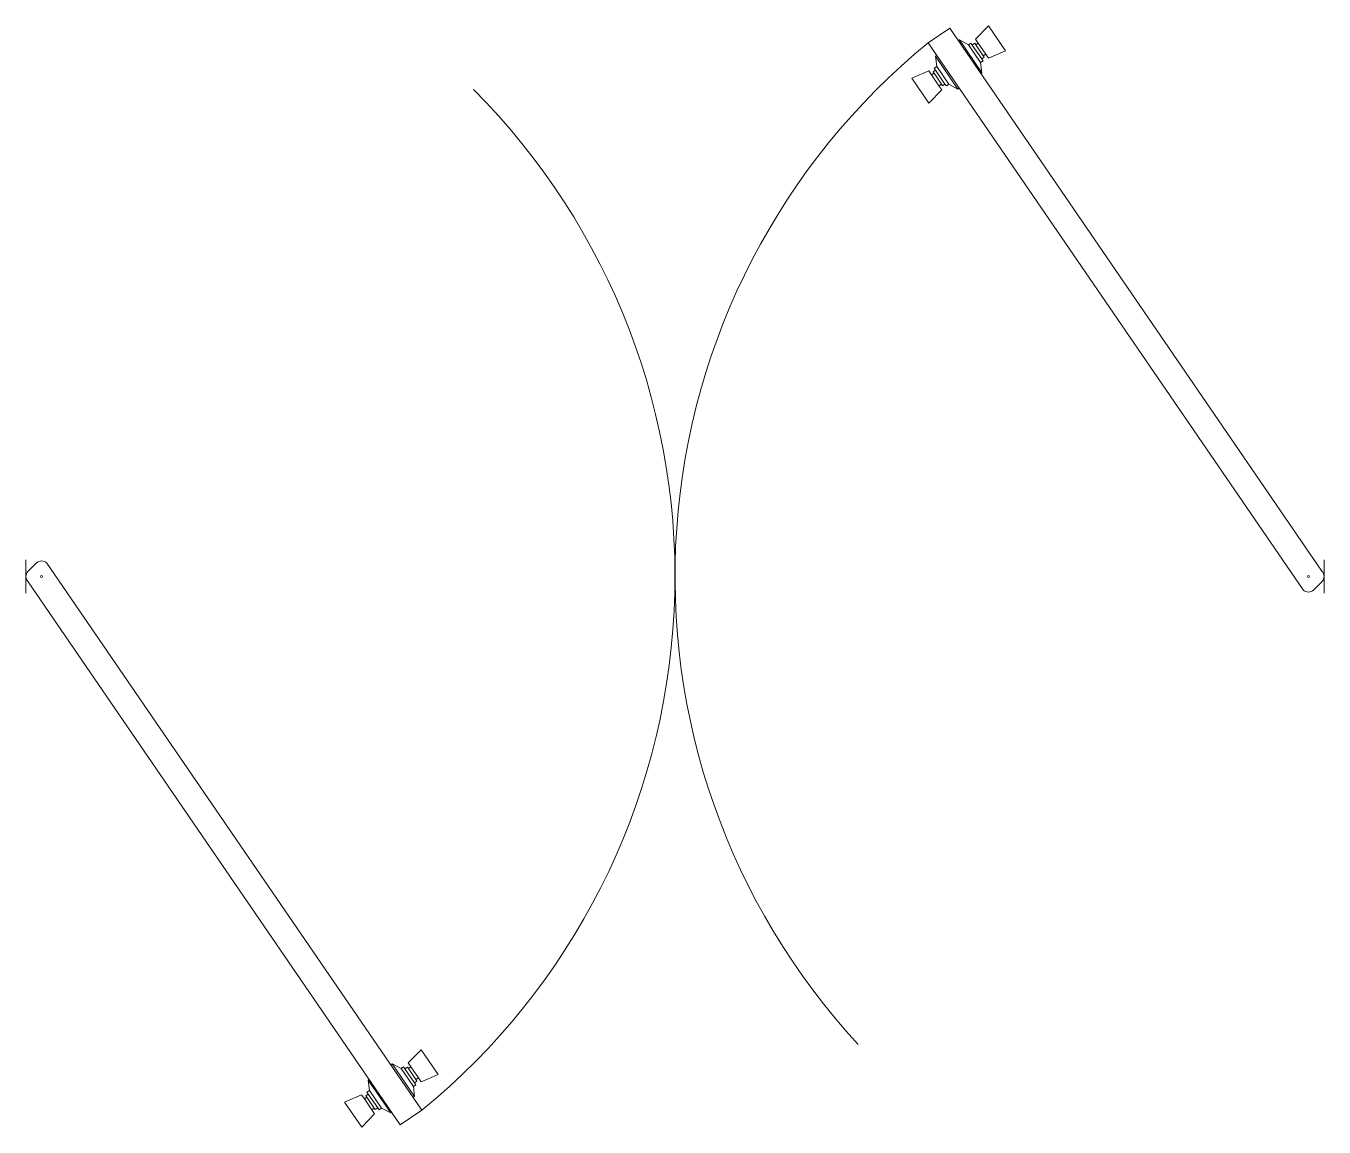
# Model space of a CAD drawing. Header units: metres. Extents: x 1031.96 to 1033.91, y 387.14 to 388.8.
import ezdxf

# ---------------------------------------------------------------- set-up
doc = ezdxf.new("R2010")
doc.units = ezdxf.units.M
doc.header["$LTSCALE"] = 0.3
doc.layers.get('0').update_dxf_attribs({"lineweight": 9})

msp = doc.modelspace()

# ---------------------------------------------------------------- linework, layer by layer
at = {"lineweight": 9}
for p, q in [((1033.3178, 388.7765), (1033.3501, 388.7986)), ((1033.911, 387.9807), (1033.3501, 388.7986)), ((1033.3892, 388.7821), (1033.4086, 388.8019)), ((1033.4086, 388.8019), (1033.4341, 388.7644)), ((1033.3178, 388.7765), (1033.8828, 387.9525)), ((1033.3633, 388.7798), (1033.3648, 388.7808)), ((1033.3985, 388.7313), (1033.3648, 388.7808)), ((1033.3648, 388.7808), (1033.3784, 388.7736)), ((1033.3784, 388.7736), (1033.3822, 388.7762)), ((1033.3968, 388.7467), (1033.3784, 388.7736)), ((1033.3842, 388.7732), (1033.3822, 388.7762)), ((1033.3842, 388.7732), (1033.388, 388.7758)), ((1033.3985, 388.7522), (1033.3842, 388.7732)), ((1033.3895, 388.7735), (1033.388, 388.7758)), ((1033.3932, 388.7761), (1033.3892, 388.7821)), ((1033.3895, 388.7735), (1033.3932, 388.7761)), ((1033.4007, 388.757), (1033.3895, 388.7735)), ((1033.4045, 388.7596), (1033.3932, 388.7761)), ((1033.3303, 388.7573), (1033.3288, 388.7563)), ((1033.3625, 388.7068), (1033.3288, 388.7563)), ((1033.3288, 388.7563), (1033.3305, 388.741)), ((1033.3985, 388.7522), (1033.4023, 388.7548)), ((1033.4007, 388.757), (1033.4045, 388.7596)), ((1033.4007, 388.757), (1033.4023, 388.7548)), ((1033.4045, 388.7596), (1033.4086, 388.7536)), ((1033.4086, 388.7536), (1033.4341, 388.7644)), ((1033.3187, 388.7341), (1033.2931, 388.7233)), ((1033.3228, 388.7281), (1033.3187, 388.7341)), ((1033.3287, 388.7354), (1033.325, 388.7329)), ((1033.3305, 388.741), (1033.3267, 388.7384)), ((1033.3287, 388.7354), (1033.3267, 388.7384)), ((1033.343, 388.7144), (1033.3287, 388.7354)), ((1033.3488, 388.714), (1033.3305, 388.741)), ((1033.3968, 388.7467), (1033.4005, 388.7492)), ((1033.3985, 388.7313), (1033.3968, 388.7467)), ((1033.3985, 388.7522), (1033.4005, 388.7492)), ((1033.2931, 388.7233), (1033.3187, 388.6858)), ((1033.3265, 388.7306), (1033.3228, 388.7281)), ((1033.334, 388.7116), (1033.3228, 388.7281)), ((1033.3265, 388.7306), (1033.325, 388.7329)), ((1033.3378, 388.7141), (1033.3265, 388.7306)), ((1033.3378, 388.7141), (1033.334, 388.7116)), ((1033.3378, 388.7141), (1033.3393, 388.7119)), ((1033.343, 388.7144), (1033.3393, 388.7119)), ((1033.343, 388.7144), (1033.3451, 388.7115)), ((1033.397, 388.7303), (1033.3985, 388.7313)), ((1033.3381, 388.7056), (1033.3187, 388.6858)), ((1033.334, 388.7116), (1033.3381, 388.7056)), ((1033.3488, 388.714), (1033.3451, 388.7115)), ((1033.3625, 388.7068), (1033.3488, 388.714)), ((1033.364, 388.7079), (1033.3625, 388.7068)), ((1031.9733, 387.9928), (1031.9612, 387.9807)), ((1032.5545, 387.1688), (1031.9894, 387.9928)), ((1031.9612, 387.9645), (1032.5221, 387.1466)), ((1033.8989, 387.9525), (1033.911, 387.9645)), ((1032.5341, 387.2398), (1032.5534, 387.2597)), ((1032.5791, 387.2223), (1032.5534, 387.2597)), ((1032.5082, 387.2375), (1032.5097, 387.2385)), ((1032.5097, 387.2385), (1032.5233, 387.2314)), ((1032.5097, 387.2385), (1032.5435, 387.1891)), ((1032.5233, 387.2314), (1032.5271, 387.2339)), ((1032.5233, 387.2314), (1032.5418, 387.2044)), ((1032.5291, 387.2309), (1032.5271, 387.2339)), ((1032.5291, 387.2309), (1032.5329, 387.2335)), ((1032.5291, 387.2309), (1032.5435, 387.21)), ((1032.5344, 387.2313), (1032.5329, 387.2335)), ((1032.5382, 387.2338), (1032.5341, 387.2398)), ((1032.5344, 387.2313), (1032.5382, 387.2338)), ((1032.5344, 387.2313), (1032.5457, 387.2148)), ((1032.5382, 387.2338), (1032.5494, 387.2174)), ((1032.4753, 387.2149), (1032.4738, 387.2139)), ((1032.4738, 387.2139), (1032.4755, 387.1985)), ((1032.4738, 387.2139), (1032.5076, 387.1645)), ((1032.5435, 387.21), (1032.5472, 387.2126)), ((1032.5435, 387.21), (1032.5455, 387.207)), ((1032.5457, 387.2148), (1032.5494, 387.2174)), ((1032.5457, 387.2148), (1032.5472, 387.2126)), ((1032.5494, 387.2174), (1032.5535, 387.2114)), ((1032.5535, 387.2114), (1032.5791, 387.2223)), ((1032.4638, 387.1916), (1032.4382, 387.1807)), ((1032.4679, 387.1856), (1032.4638, 387.1916)), ((1032.4716, 387.1882), (1032.4679, 387.1856)), ((1032.4738, 387.193), (1032.4701, 387.1904)), ((1032.4716, 387.1882), (1032.4701, 387.1904)), ((1032.4716, 387.1882), (1032.4829, 387.1717)), ((1032.4755, 387.1985), (1032.4717, 387.196)), ((1032.4738, 387.193), (1032.4717, 387.196)), ((1032.4738, 387.193), (1032.4882, 387.172)), ((1032.4755, 387.1985), (1032.4939, 387.1716)), ((1032.5418, 387.2044), (1032.5455, 387.207)), ((1032.5435, 387.1891), (1032.5418, 387.2044)), ((1032.542, 387.1881), (1032.5435, 387.1891)), ((1032.4639, 387.1433), (1032.4382, 387.1807)), ((1032.4679, 387.1856), (1032.4791, 387.1692)), ((1032.4829, 387.1717), (1032.4791, 387.1692)), ((1032.4791, 387.1692), (1032.4832, 387.1632)), ((1032.4829, 387.1717), (1032.4844, 387.1695)), ((1032.4882, 387.172), (1032.4844, 387.1695)), ((1032.4882, 387.172), (1032.4902, 387.1691)), ((1032.4939, 387.1716), (1032.4902, 387.1691)), ((1032.5076, 387.1645), (1032.4939, 387.1716)), ((1032.5545, 387.1688), (1032.5221, 387.1466)), ((1032.4832, 387.1632), (1032.4639, 387.1433)), ((1032.5091, 387.1655), (1032.5076, 387.1645))]:
    msp.add_line(p, q, dxfattribs=at)
at = {"lineweight": 9, "ltscale": 0.3}
for p, q in [((1031.9579, 387.9976), (1031.9579, 387.9476)), ((1033.9144, 387.9976), (1033.9144, 387.9476))]:
    msp.add_line(p, q, dxfattribs=at)
at = {"lineweight": 9}
for centre, radius, start, end in [((1033.9735, 387.9726), 1.0374, 129.2064, 222.7958), ((1031.8987, 387.9726), 1.0374, 309.2064, 45), ((1031.9814, 387.9847), 0.0114, 45, 135), ((1031.9693, 387.9726), 0.0114, 135, 225), ((1031.9814, 387.9726), 0.00142, 45, 225), ((1031.9814, 387.9726), 0.00142, 225, 45), ((1033.8909, 387.9726), 0.00142, 45, 225), ((1033.8909, 387.9726), 0.00142, 135, 315), ((1033.8909, 387.9726), 0.00142, 315, 135), ((1033.8909, 387.9726), 0.00142, 225, 45), ((1033.903, 387.9726), 0.0114, 315, 45), ((1033.903, 387.9726), 0.0114, 315, 45), ((1033.8909, 387.9605), 0.0114, 225, 315)]:
    msp.add_arc(centre, radius, start, end, dxfattribs=at)

doc.saveas('drawing.dxf')
